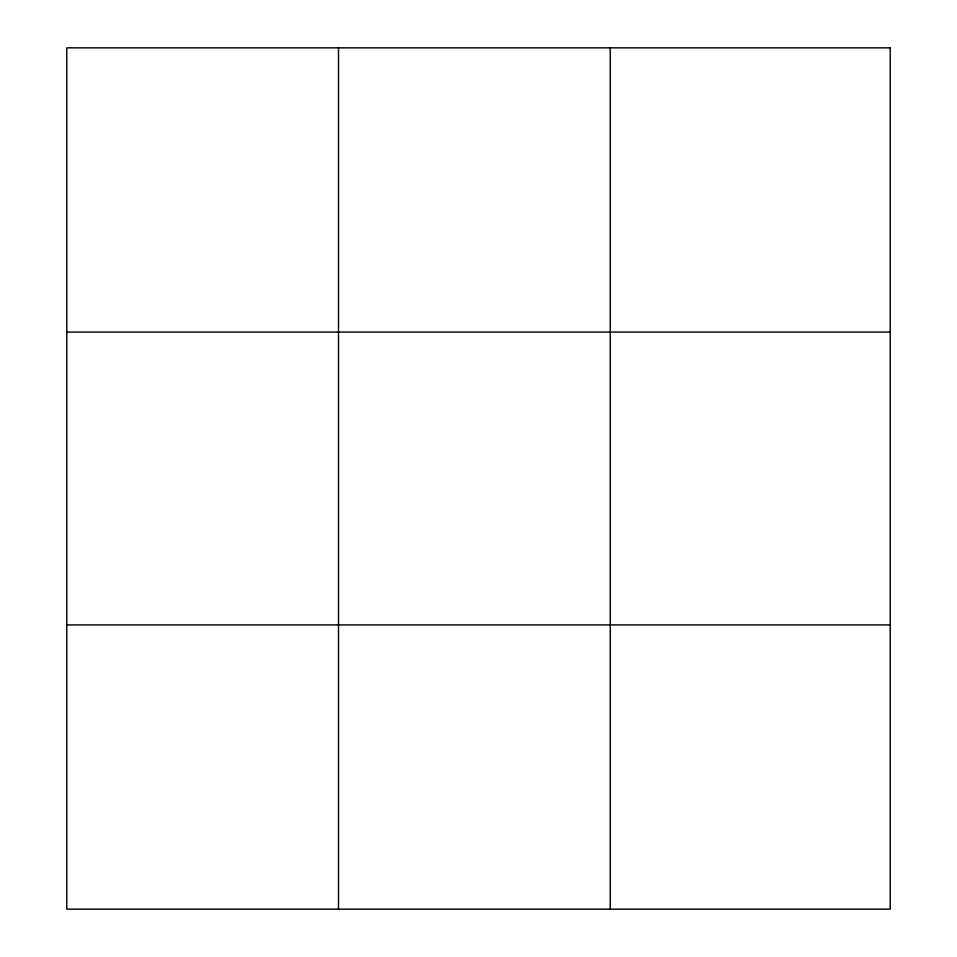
<?xml version="1.0" encoding="UTF-8"?>
<svg xmlns="http://www.w3.org/2000/svg" width="957" height="957" viewBox="0 0 957 957"><rect width="100%" height="100%" fill="white"/><g stroke="black" fill="none" stroke-linecap="round" stroke-linejoin="round"><path stroke-width="1.44" d="M338.503 909.15L338.503 47.85M610.255 909.15L610.255 47.85M66.763 332.079L890.237 332.079M66.763 624.921L890.237 624.921M890.237 47.85L890.237 909.15L66.763 909.15L66.763 47.85L890.237 47.85"/></g></svg>
